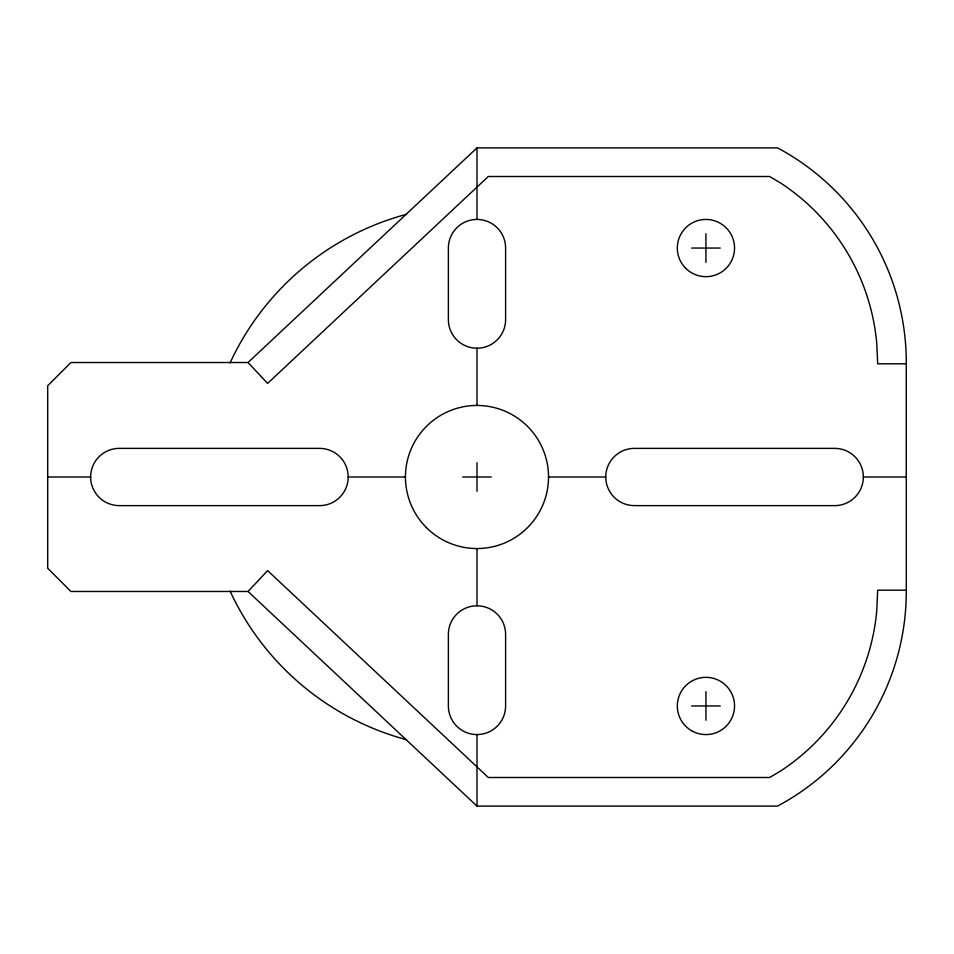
<?xml version="1.0" encoding="UTF-8"?>
<svg xmlns="http://www.w3.org/2000/svg" width="954" height="954" viewBox="0 0 954 954"><rect width="100%" height="100%" fill="white"/><g stroke="black" fill="none" stroke-linecap="round" stroke-linejoin="round"><path stroke-width="1.43" d="M906.3 590.192L906.276 591.48A243.258 243.258 0 0 1 777.486 806.118L476.988 806.118L248.028 591.48L70.93 591.48L47.7 568.238L47.7 385.762L70.93 362.52L248.028 362.52L476.988 147.882L777.486 147.882A243.258 243.258 0 0 1 906.276 362.52L906.3 590.192L877.68 590.192L876.75 610.775A214.614 214.614 0 0 1 780.622 770.987L769.639 777.498L488.305 777.498L267.609 570.599L248.028 591.48M691.626 248.052L720.246 248.052M906.3 363.808L877.68 363.808L876.75 343.225A214.614 214.614 0 0 0 780.622 183.013L769.639 176.502L488.305 176.502L267.609 383.401L248.028 362.52M47.7 477L90.63 477A28.62 28.62 0 0 1 119.25 448.38L319.578 448.38A28.62 28.62 0 0 1 348.198 477L405.438 477M462.678 477L491.298 477M548.538 477L605.766 477A28.62 28.62 0 0 1 634.386 448.38L834.726 448.38A28.62 28.62 0 0 1 863.346 477L906.3 477M691.626 705.948L720.246 705.948M705.936 233.742L705.936 262.362M705.936 691.638L705.936 720.258M476.988 147.882L476.988 219.432A28.62 28.62 0 0 1 505.608 248.052L505.608 319.59A28.62 28.62 0 0 1 476.988 348.21L476.988 405.45M476.988 462.69L476.988 491.31M476.988 548.55L476.988 605.79A28.62 28.62 0 0 1 505.608 634.41L505.608 705.948A28.62 28.62 0 0 1 476.988 734.568L476.988 806.118M863.346 477A28.62 28.62 0 0 1 834.726 505.62L634.386 505.62A28.62 28.62 0 0 1 605.766 477M476.988 219.432A28.62 28.62 0 0 0 448.368 248.052L448.368 319.59A28.62 28.62 0 0 0 476.988 348.21M90.63 477A28.62 28.62 0 0 0 119.25 505.62L319.578 505.62A28.62 28.62 0 0 0 348.198 477M476.988 734.568A28.62 28.62 0 0 1 448.368 705.948L448.368 634.41A28.62 28.62 0 0 1 476.988 605.79M406.595 739.732A271.997 271.997 0 0 1 230.069 591.075M230.069 362.925A271.997 271.997 0 0 1 406.595 214.268M426.39 527.586A71.55 71.55 0 0 0 546.093 495.52A71.55 71.55 0 0 0 458.469 407.895A71.55 71.55 0 0 0 426.39 527.586M685.699 268.289A28.62 28.62 0 0 0 733.578 255.457A28.62 28.62 0 0 0 698.531 220.41A28.62 28.62 0 0 0 685.699 268.289M691.626 730.74A28.62 28.62 0 0 0 734.556 705.948A28.62 28.62 0 0 0 691.626 681.168A28.62 28.62 0 0 0 691.626 730.74"/></g></svg>
